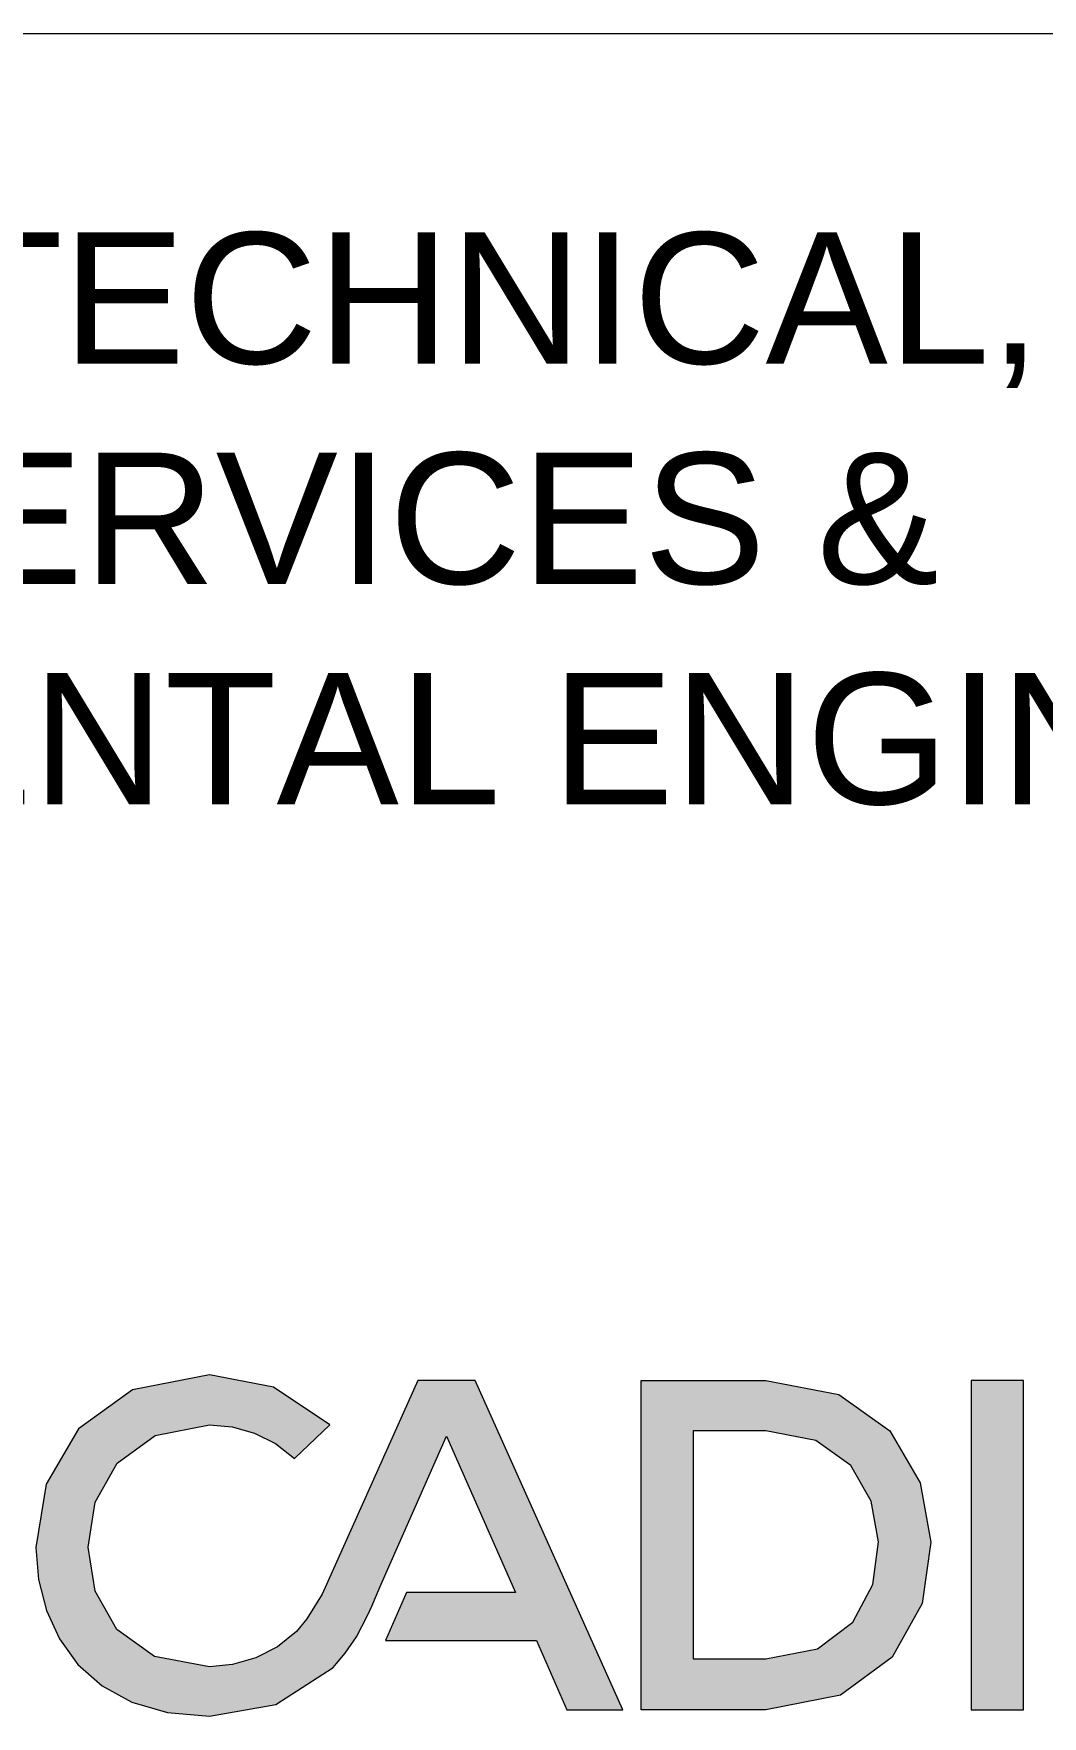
# Model space of a CAD drawing. Extents: x 0 to 840, y 0 to 594.
# Drawn here: x 759.53 to 773.36, y 227.98 to 251.06 of the extents above; entities that cross this region are included whole.
import ezdxf

# ---------------------------------------------------------------- set-up
doc = ezdxf.new("R2010")
doc.units = 0
doc.layers.add('00_Example', color=7, linetype='Continuous')
doc.layers.add('DW-TITLE', color=7, linetype='Continuous', lineweight=0)
doc.layers.add('HCL010__', color=7, linetype='Continuous', lineweight=0)
doc.styles.add('Style-Arial', font='arial.ttf', dxfattribs={"width": 0.8})

# ---------------------------------------------------------------- blocks, each defined once
blk = doc.blocks.new('logo_arcadis')
at = {"layer": 'HCL010__'}
for points in [[(2.550999, 0.007704), (2.467389, 0.015136), (2.395939, 0.036186), (2.336209, 0.06901), (2.287929, 0.111763), (2.250819, 0.162652), (2.224609, 0.219835), (2.208929, 0.281467), (2.203549, 0.345703), (2.224289, 0.472815), (2.288619, 0.583445), (2.397249, 0.661625), (2.550999, 0.691245), (2.679579, 0.666455), (2.792039, 0.591415), (2.721419, 0.523655), (2.683489, 0.553765), (2.641499, 0.574865), (2.596789, 0.587345), (2.550999, 0.591415), (2.442169, 0.570255), (2.366319, 0.514595), (2.322059, 0.436143), (2.308049, 0.346625), (2.322429, 0.2583), (2.365939, 0.181424), (2.441249, 0.12717), (2.550999, 0.106554), (2.597439, 0.11122), (2.643719, 0.124892), (2.687239, 0.147135), (2.725369, 0.177463), (2.746209, 0.202909), (2.776529, 0.252442), (2.968319, 0.679955), (3.083169, 0.679955), (3.378799, 0.020888), (3.266649, 0.020888), (3.205789, 0.159288), (2.903369, 0.159288), (2.945639, 0.255317), (3.163569, 0.255317), (3.025719, 0.568845), (2.895179, 0.272027), (2.875929, 0.228191), (2.867679, 0.209472), (2.845429, 0.167154), (2.822969, 0.134386), (2.805559, 0.113173), (2.798609, 0.105631), (2.683969, 0.031629)], [(4.180559, 0.679955), (4.076069, 0.679955), (4.076069, 0.020834), (4.180559, 0.020834)]]:
    blk.add_hatch(color=7, dxfattribs=at).paths.add_polyline_path(points)
h = blk.add_hatch(color=7, dxfattribs=at)
h.paths.add_polyline_path([(3.415309, 0.020888), (3.415309, 0.679955), (3.664819, 0.679955), (3.810929, 0.652285), (3.913359, 0.579105), (3.974069, 0.475425), (3.995279, 0.356066), (3.977649, 0.233399), (3.917969, 0.125977), (3.814289, 0.049859), (3.664819, 0.020888)])
h.paths.add_polyline_path([(3.519799, 0.122559), (3.519799, 0.579215), (3.664819, 0.579215), (3.765249, 0.560115), (3.834959, 0.509765), (3.876079, 0.438585), (3.890789, 0.356988), (3.879289, 0.271539), (3.839249, 0.196398), (3.768439, 0.142957), (3.664819, 0.122559)], flags=16)
at = {"layer": 'HCL010__', "color": 7}
for p, q in [((2.550999, 0.691245), (2.397249, 0.661625)), ((2.679579, 0.666455), (2.550999, 0.691245)), ((2.968319, 0.679955), (2.776529, 0.252442)), ((3.083169, 0.679955), (2.968319, 0.679955)), ((3.378799, 0.020888), (3.083169, 0.679955)), ((3.083169, 0.679955), (3.083169, 0.679955)), ((3.415309, 0.020888), (3.415309, 0.679955)), ((3.415309, 0.679955), (3.664819, 0.679955)), ((3.664819, 0.679955), (3.810929, 0.652285)), ((3.664819, 0.679955), (3.664819, 0.679955)), ((2.397249, 0.661625), (2.288619, 0.583445)), ((2.792039, 0.591415), (2.679579, 0.666455)), ((3.810929, 0.652285), (3.913359, 0.579105)), ((2.288619, 0.583445), (2.224289, 0.472815)), ((2.442169, 0.570255), (2.550999, 0.591415)), ((2.550999, 0.591415), (2.596789, 0.587345)), ((2.596789, 0.587345), (2.641499, 0.574865)), ((2.641499, 0.574865), (2.683489, 0.553765)), ((2.721419, 0.523655), (2.792039, 0.591415)), ((3.664819, 0.579215), (3.519799, 0.579215)), ((3.519799, 0.579215), (3.519799, 0.122559)), ((3.765249, 0.560115), (3.664819, 0.579215)), ((3.913359, 0.579105), (3.974069, 0.475425)), ((2.366319, 0.514595), (2.442169, 0.570255)), ((2.683489, 0.553765), (2.721419, 0.523655)), ((2.895179, 0.272027), (3.025719, 0.568845)), ((3.025719, 0.568845), (3.163569, 0.255317)), ((3.834959, 0.509765), (3.765249, 0.560115)), ((2.322059, 0.436143), (2.366319, 0.514595)), ((3.876079, 0.438585), (3.834959, 0.509765)), ((2.224289, 0.472815), (2.203549, 0.345703)), ((3.974069, 0.475425), (3.995279, 0.356066)), ((3.890789, 0.356988), (3.876079, 0.438585)), ((2.308049, 0.346625), (2.322059, 0.436143)), ((2.203549, 0.345703), (2.208929, 0.281467)), ((2.322429, 0.2583), (2.308049, 0.346625)), ((3.879289, 0.271539), (3.890789, 0.356988)), ((3.995279, 0.356066), (3.977649, 0.233399)), ((2.208929, 0.281467), (2.224609, 0.219835)), ((2.875929, 0.228191), (2.895179, 0.272027)), ((2.895179, 0.272027), (2.895179, 0.272027)), ((3.839249, 0.196398), (3.879289, 0.271539)), ((2.365939, 0.181424), (2.322429, 0.2583)), ((2.776529, 0.252442), (2.746209, 0.202909)), ((2.776529, 0.252442), (2.776529, 0.252442)), ((2.945639, 0.255317), (2.903369, 0.159288)), ((3.163569, 0.255317), (2.945639, 0.255317)), ((2.224609, 0.219835), (2.250819, 0.162652)), ((2.746209, 0.202909), (2.725369, 0.177463)), ((2.845429, 0.167154), (2.867679, 0.209472)), ((2.867679, 0.209472), (2.875929, 0.228191)), ((3.977649, 0.233399), (3.917969, 0.125977)), ((2.441249, 0.12717), (2.365939, 0.181424)), ((2.725369, 0.177463), (2.687239, 0.147135)), ((3.768439, 0.142957), (3.839249, 0.196398)), ((2.250819, 0.162652), (2.287929, 0.111763)), ((2.687239, 0.147135), (2.643719, 0.124892)), ((2.822969, 0.134386), (2.845429, 0.167154)), ((2.903369, 0.159288), (3.205789, 0.159288)), ((3.205789, 0.159288), (3.266649, 0.020888)), ((3.664819, 0.122559), (3.768439, 0.142957)), ((2.287929, 0.111763), (2.336209, 0.06901)), ((2.550999, 0.106554), (2.441249, 0.12717)), ((2.597439, 0.11122), (2.550999, 0.106554)), ((2.643719, 0.124892), (2.597439, 0.11122)), ((2.683969, 0.031629), (2.798609, 0.105631)), ((2.798609, 0.105631), (2.805559, 0.113173)), ((2.805559, 0.113173), (2.822969, 0.134386)), ((3.519799, 0.122559), (3.664819, 0.122559)), ((3.519799, 0.122559), (3.519799, 0.122559)), ((3.917969, 0.125977), (3.814289, 0.049859)), ((2.336209, 0.06901), (2.395939, 0.036186)), ((2.395939, 0.036186), (2.467389, 0.015136)), ((3.814289, 0.049859), (3.664819, 0.020888)), ((2.467389, 0.015136), (2.550999, 0.007704)), ((2.550999, 0.007704), (2.683969, 0.031629)), ((3.266649, 0.020888), (3.378799, 0.020888)), ((3.664819, 0.020888), (3.415309, 0.020888))]:
    blk.add_line(p, q, dxfattribs=at)
blk.add_3dface([(4.076069, 0.020834), (4.180559, 0.020834), (4.180559, 0.679955), (4.076069, 0.679955)], dxfattribs=at)

msp = doc.modelspace()

# ---------------------------------------------------------------- linework, layer by layer
at = {"layer": 'DW-TITLE'}
msp.add_line((732.73, 251.063), (832.73, 251.063), dxfattribs=at)

# ---------------------------------------------------------------- block references
at = {"layer": 'HCL010__', "xscale": 6.85096238508733, "yscale": 6.85096238508733, "zscale": 6.85096238508733}
msp.add_blockref('logo_arcadis', (744.463, 227.931), dxfattribs=at)

# ---------------------------------------------------------------- texts
at = {"layer": '00_Example', "insert": (744.282, 248.336), "char_height": 1.8, "width": 98, "attachment_point": 1, "line_spacing_factor": 1.00667, "style": 'Style-Arial'}
msp.add_mtext('{\\fSwis721 BT|b0|i0|c0|p34;\\W1;CIVIL, GEO-TECHNICAL, STRUCTURAL, \\PBUILDING SERVICES & \\PENVIRONMENTAL ENGINEER}', dxfattribs=at)

doc.saveas('drawing.dxf')
